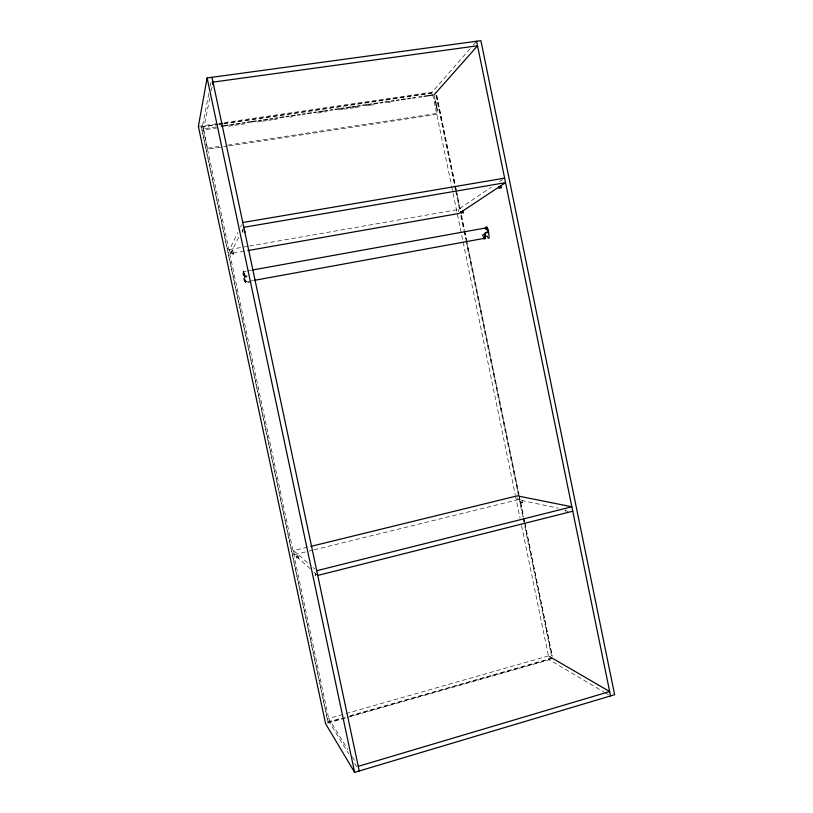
<?xml version="1.0" encoding="UTF-8"?>
<svg xmlns="http://www.w3.org/2000/svg" width="813" height="813" viewBox="0 0 813 813"><rect width="100%" height="100%" fill="white"/><g stroke="black" fill="none" stroke-linecap="round" stroke-linejoin="round"><path stroke-width="0.61" stroke-dasharray="4.07 3.05" d="M231.42 251.644C235.557 260.963 232.162 243.798 231.898 253.869M233.087 251.43L233.544 253.585M296.196 556.326C299.265 553.673 298.584 560.828 296.45 557.769C295.769 555.106 296.816 557.332 296.755 558.368M345.281 717.635L328.208 722.513L327.934 722.056L201.278 127.153L217.671 124.308M297.832 555.929L298.381 558.033M208.829 93.465L202.539 125.791L329.55 722.523L348.686 753.742M210.282 86.005L211.492 79.786M209.805 98.058L203.413 129.938L218.473 127.712M211.278 90.7L212.508 84.572M248.748 281.501C243.036 284.001 246.522 273.686 243.494 270.851C242.386 273.971 242.945 286.389 249.835 281.948M243.494 270.851L243.859 274.235M216.167 126.96L203.646 128.81L207.528 149.236L222.559 146.95M243.595 271.806L246.146 271.146M245.404 282.761L242.904 270.963M253.331 280.546L245.75 281.908L245.851 280.749M244.144 251.227L230.404 253.646L229.52 249.52L237.823 232.64M240.587 227.01L241.695 224.764M230.404 253.646L238.788 237.172M242.142 230.587L243.819 227.294M482.729 235.048C484.761 232.061 481.733 235.729 483.156 236.929M243.433 271.633L244.469 277.162M246.888 276.003L245.028 276.349L246.959 275.912M247.182 276.745L244.398 277.253M520.676 500.981C519.426 503.217 523.663 503.806 522.759 501.448C521.499 499.355 520.574 501.428 521.285 503.034M522.159 500.615L522.759 502.668M470.036 48.77L432.221 92.113L223.87 122.661M473.318 45L476.611 41.239M566.803 509.995L565.167 510.412L565.015 511.164M249.52 246.024L458.237 209.52L491.225 187.224M499.467 181.645L502.566 179.551M327.934 722.056L341.318 718.235M349.844 715.796L551.966 658.103M350.149 716.243L552.545 658.439M327.558 723.092L549.242 659.76L604.1 692.117M548.45 655.949L328.696 718.519L347.751 749.332M310.281 568.785L294.469 554.669L293.605 550.614L307.121 547.301M294.469 554.669L307.985 551.346M309.214 551.051L312.893 550.147M314.123 549.842L518.054 499.71L558.175 508.145M247.396 270.912L251.146 270.241M229.52 249.52L248.27 246.237M207.762 148.179L219.022 146.472M227.772 145.141L437.882 113.261L436.815 114.389L223.809 146.757M228.687 125.121L231.197 124.745M322.619 111.279L325.129 110.914M338.899 108.881L341.409 108.505M350.179 107.214L352.679 106.849M355.179 106.483L357.69 106.107M366.46 104.816L368.96 104.45M387.75 101.686L390.25 101.31M228.514 126.228L233.534 125.487M234.784 125.304L239.805 124.562M241.055 124.379L244.825 123.82M257.365 121.97L261.136 121.411M262.386 121.228L267.406 120.487M268.666 120.304L272.426 119.745M273.686 119.562L277.446 119.003M289.997 117.153L292.497 116.787M317.598 113.078L326.379 111.788M338.93 109.938L342.69 109.379M343.95 109.196L348.96 108.454M350.22 108.271L353.98 107.712M355.24 107.529L359 106.97M366.531 105.863L370.291 105.304M371.551 105.121L374.061 104.745M387.862 102.712L390.372 102.347M198.362 126.411L217.599 123.586M218.849 123.403L222.62 122.854M218.921 124.125L222.681 123.576M223.941 123.393L435.89 92.276M201.278 127.153L217.559 124.765M218.809 124.582L222.569 124.033M223.819 123.85L434.213 92.936M565.167 510.412L565.797 511.062M243.646 271.593L244.388 273.453M605.177 692.757L608.409 694.658M293.605 550.614L309.326 564.293M313.035 567.515L314.885 569.12M314.011 572.098L317.731 575.421M242.874 232.66L242.416 230.12L242.874 231.827M245.75 281.908L245.282 280.729M245.77 282.02L245.455 281.298M352.344 756.771L355.627 762.086M354.62 763.437L356.602 766.669M487.394 236.99L486.906 235.364M245.099 280.038L245.292 280.81M483.318 236.685L482.922 234.937M244.926 279.266L245.099 280.099M244.622 274.052L245.089 276.257M244.022 275.028L244.926 279.306M201.36 126.706L328.208 722.513M436.744 95.294L455.199 184.846M455.453 186.086L456.225 189.825M456.479 191.065L460.321 209.724M461.601 215.943L464.426 229.622M464.68 230.872L466.469 239.571M466.733 240.821L519.009 494.548M519.263 495.798L523.623 516.936M523.877 518.186L524.649 521.916M524.903 523.155L552.322 656.243M436.662 95.995L459.945 208.982M461.215 215.191L464.284 230.089M464.548 231.329L518.775 494.548M519.04 495.798L523.389 516.895M523.643 518.145L524.405 521.865M524.659 523.105L552.037 655.959M435.981 95.243L454.416 184.703M454.67 185.943L455.432 189.673M455.697 190.913L459.538 209.551M460.819 215.76L463.634 229.429M463.888 230.679L465.676 239.368M465.93 240.618L551.448 655.613M458.237 209.52L458.644 211.482M517.647 497.78L518.054 499.71M434.335 96.086L435.097 99.765M432.729 94.593L451.428 185.273M451.682 186.512L515.188 494.558M515.442 495.798L520.046 518.155M521.58 525.615L549.242 659.76M315.18 573.185L315.79 575.655L315.22 573.185M486.997 236.644L486.763 236.004L486.987 236.725"/><path stroke-width="1.22" d="M462.455 211.797C462.861 209.358 463.756 214.754 462.587 212.62M567.677 511.814L567.128 512.109M485.341 228.697L485.452 227.996A3.557 1.199 80.7 0 1 486.581 227.355L488.176 232.162L485.473 232.731L484.741 233.941L485.015 237.762A2.866 0.955 80.6 0 1 484.111 238.25L483.826 237.884M485.605 229.083L485.686 228.524M500.361 186.502C501.428 184.48 501.469 190.466 500.422 187.417M207.132 77.957L198.362 126.411L325.566 723.661L354.641 772.35L614.638 694.709L480.9 40.65L207.132 77.957L354.641 772.35M212.508 84.572L213.006 82.123L477.536 45.782L433.868 95.101M484.741 233.941L485.666 232.62L488.176 232.162M358.259 766.334L609.659 691.548L549.547 656.589M317.731 575.421L572.769 511.214M316.735 570.736L571.854 506.784L517.251 495.849L310.81 546.397M254.581 280.312L485.564 238.118M252.396 270.018L486.052 227.884A3.557 1.199 80.7 0 1 487.109 227.264L488.278 229.977L489.202 237.477A3.557 1.199 80.7 0 1 488.064 238.077L487.719 237.63M247.894 250.577L459.05 213.453L505.544 182.671L243.819 227.294M242.802 222.508L504.619 178.159M221.177 126.228L227.437 125.304M231.197 124.745L233.697 124.379M236.207 124.013L239.967 123.454M242.467 123.088L244.967 122.722M247.477 122.346L256.247 121.056M258.747 120.69L261.258 120.324M263.758 119.948L267.518 119.399M270.018 119.033L272.528 118.657M275.028 118.292L277.538 117.926M280.038 117.55L283.798 117.001M286.298 116.625L288.808 116.259M291.308 115.893L295.068 115.334M297.568 114.968L300.078 114.603M302.578 114.227L305.088 113.861M307.588 113.495L311.349 112.936M313.859 112.57L316.359 112.204M318.869 111.828L322.619 111.279M325.129 110.914L327.629 110.538M330.139 110.172L332.639 109.806M335.149 109.43L338.899 108.881M341.409 108.505L343.909 108.139M346.419 107.773L350.179 107.214M352.679 106.849L355.179 106.483M357.69 106.107L360.189 105.741M362.7 105.375L366.46 104.816M368.96 104.45L371.47 104.084M373.97 103.708L377.73 103.16M380.23 102.794L382.74 102.418M385.24 102.052L387.75 101.686M391.5 101.127L394.01 100.761M396.51 100.395L399.02 100.019M401.52 99.653L405.281 99.095M407.78 98.729L410.291 98.363M412.791 97.987L415.301 97.621M419.061 97.072L421.561 96.696M424.071 96.33L432.831 95.04M244.307 229.794L244.794 232.325L244.296 230.628M483.43 237.721L484.101 238.809A3.557 1.189 80.6 0 0 485.229 238.199L484.934 233.829M211.98 77.296L359.244 770.978M488.156 233.29L486.581 228.016A2.805 0.945 80.7 0 0 485.849 228.118M435.351 100.995L437.374 110.812M476.611 41.239L610.553 695.928M460.941 211.817C461.205 215.679 462.302 210.76 460.941 211.817M498.684 186.787C498.989 191.248 500.31 185.334 498.684 186.787"/></g></svg>
